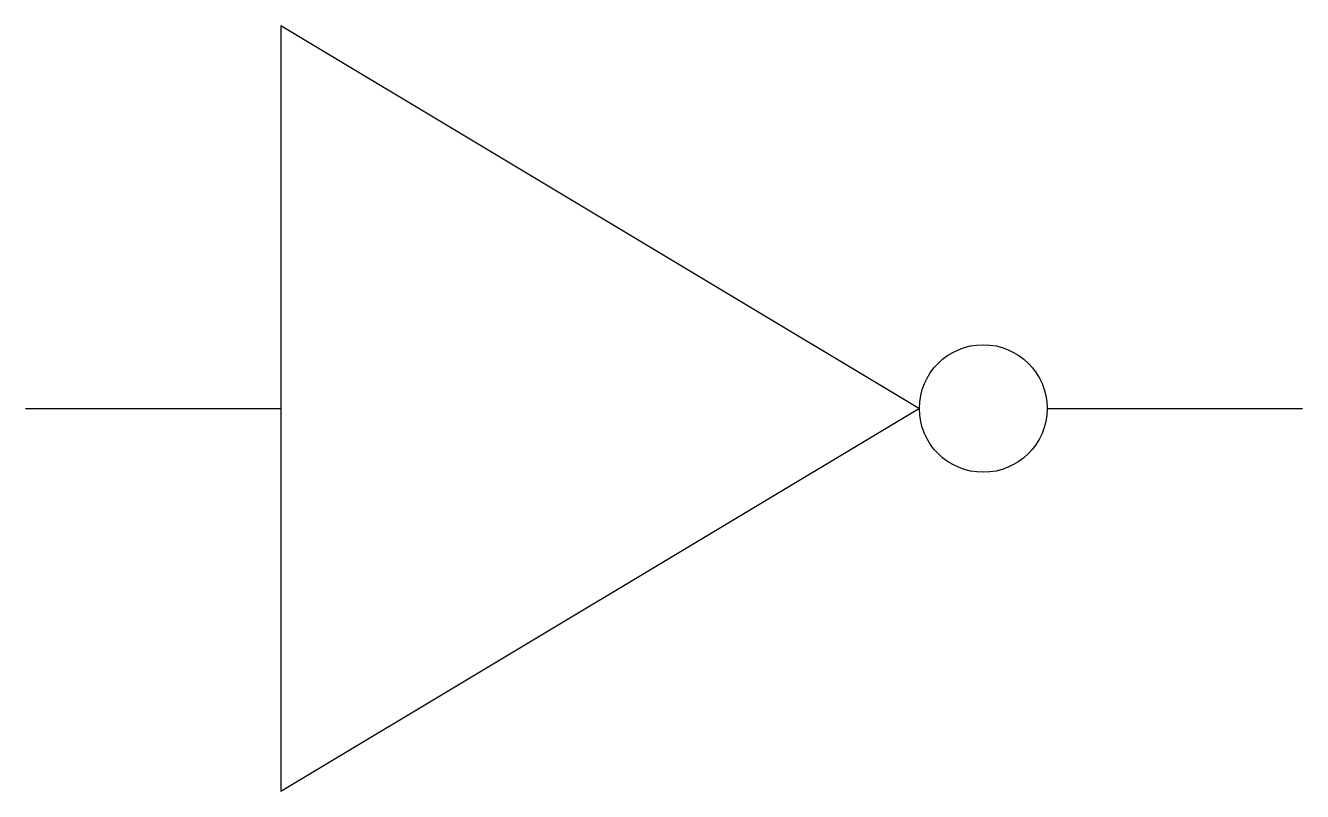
# Model space of a CAD drawing. Header units: millimetres. Extents: x -50 to 50, y -30 to 30.
import ezdxf

# ---------------------------------------------------------------- set-up
doc = ezdxf.new("R2010")
doc.units = ezdxf.units.MM
doc.layers.get('0').update_dxf_attribs({"true_color": 0xffffff})

msp = doc.modelspace()

# ---------------------------------------------------------------- linework, layer by layer
for p, q in [((-30, 30), (-30, -30)), ((-30, 30), (20, 0)), ((-50, 0), (-30, 0)), ((20, 0), (-30, -30)), ((30, 0), (50, 0))]:
    msp.add_line(p, q)
msp.add_circle((25, 0), 5)

doc.saveas('drawing.dxf')
